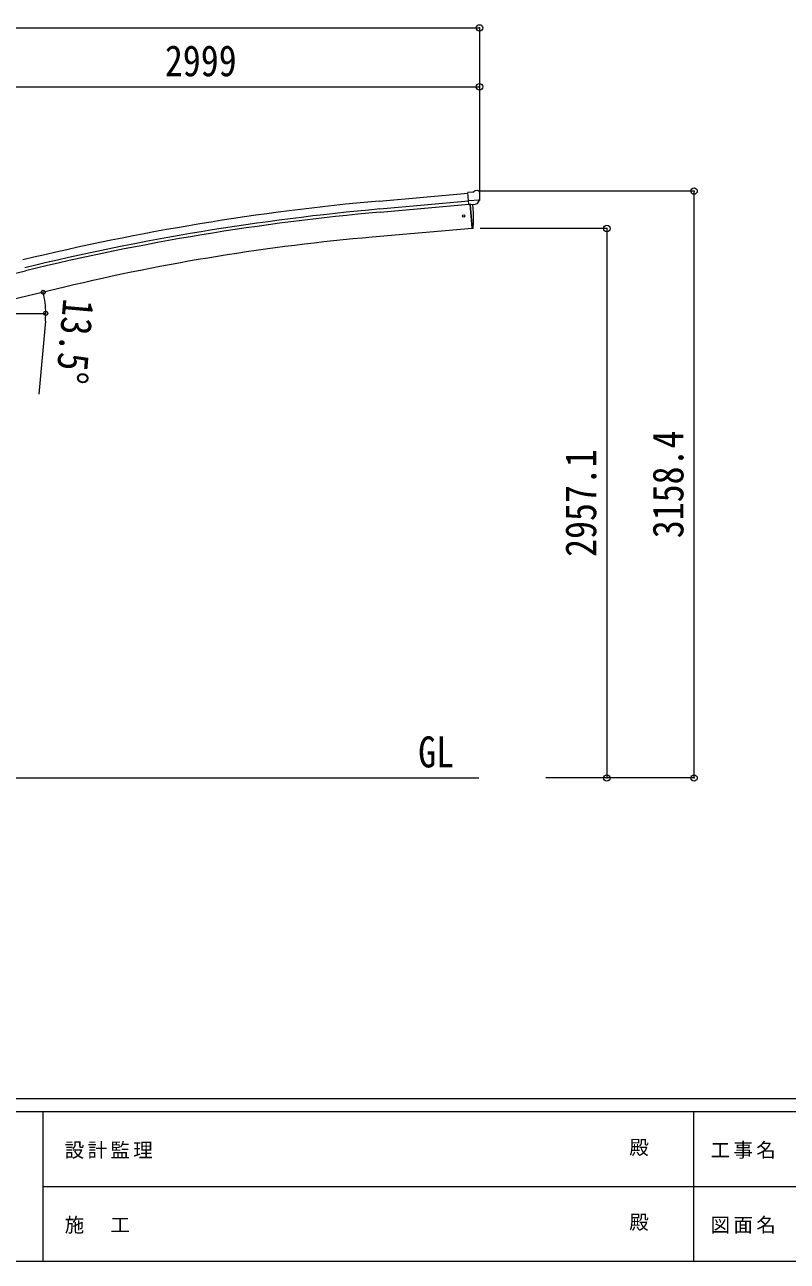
# Model space of a CAD drawing. Units: millimetres at full size. Extents: x -9783 to 9892, y -6828 to 6752.
# Drawn here: x -4066 to 35, y -6828 to -175 of the extents above; entities that cross this region are included whole.
import ezdxf
from ezdxf.enums import TextEntityAlignment as Align

# ---------------------------------------------------------------- set-up
doc = ezdxf.new("R2010")
doc.units = ezdxf.units.MM
doc.header["$LTSCALE"] = 35
doc.header["$PDMODE"] = 32
doc.header["$PDSIZE"] = 35
for name, color, linetype, lineweight in [('0-0_0', 7, 'Continuous', 9), ('0-1_本体', 4, 'Continuous', 9), ('0-2_部品', 7, 'Continuous', 9), ('0-A_寸法', 6, 'Continuous', 9), ('F-0_240', 7, 'Continuous', 9)]:
    doc.layers.add(name, color=color, linetype=linetype, lineweight=lineweight)
doc.styles.add('ＭＳ ゴシック', font='')
doc.styles.get('ＭＳ ゴシック').set_extended_font_data('MS Gothic')

msp = doc.modelspace()

# ---------------------------------------------------------------- linework, layer by layer
at = {"layer": '0-0_0', "color": 6}
for p, q in [((-466.01, -4227.76), (-466.01, -1069.36)), ((-935.03, -1270.66), (-935.03, -4227.76))]:
    msp.add_line(p, q, dxfattribs=at)
at = {"layer": '0-0_0'}
msp.add_line((-4440.63, -4227.76), (-1623.7, -4227.76), dxfattribs=at)
at = {"layer": '0-1_本体'}
for p, q in [((-2159.63, -1123.14), (-1682.3, -1080.09)), ((-2159.63, -1123.14), (-1682.3, -1080.09)), ((-2155.76, -1166.13), (-1678.59, -1123.09)), ((-2155.76, -1166.13), (-1678.59, -1123.09)), ((-2154.25, -1182.9), (-1677.07, -1139.87)), ((-2154.25, -1182.9), (-1677.07, -1139.87)), ((-1669.85, -1142.08), (-1658.6, -1270.68)), ((-1669.85, -1142.08), (-1658.6, -1270.68)), ((-1658.6, -1270.68), (-2196.55, -1317.74)), ((-1658.6, -1270.68), (-2196.55, -1317.74)), ((-4544.44, -1615.79), (-4062.07, -1498.66)), ((-4544.44, -1615.79), (-4062.07, -1498.66)), ((-3852.54, -1586.58), (-4440.63, -1727.77)), ((-3852.54, -1586.58), (-4440.63, -1727.77))]:
    msp.add_line(p, q, dxfattribs=at)
for centre, radius, start, end in [((-983.58, -14177.17), 13106.9, 95.14794, 103.64794), ((-983.58, -14177.17), 13106.9, 95.14794, 103.64794), ((-983.58, -14177.17), 13063.74, 95.14794, 103.64794), ((-983.58, -14177.17), 13063.74, 95.14794, 103.64794), ((-983.58, -14177.17), 13046.9, 95.14794, 103.64794), ((-983.58, -14177.17), 13046.9, 95.14794, 103.64794), ((-1217.95, -12580.39), 11305.08, 94.96591, 103.47643), ((-1217.95, -12580.39), 11305.08, 94.96591, 103.47643)]:
    msp.add_arc(centre, radius, start, end, dxfattribs=at)
at = {"layer": '0-2_部品'}
for p, q in [((-1655.97, -1075.65), (-1682.53, -1077.97)), ((-1676.88, -1142.63), (-1682.53, -1077.97)), ((-1619.67, -1117.94), (-1678.59, -1123.09)), ((-1655.97, -1075.65), (-1644.25, -1068.88)), ((-1629.35, -1067.3), (-1643.01, -1068.49)), ((-1630.92, -1137.42), (-1619.99, -1118.49)), ((-1620.21, -1073.05), (-1625.69, -1068.45)), ((-1619.15, -1075.09), (-1619.03, -1076.43)), ((-1666.92, -1141.76), (-1676.88, -1142.63)), ((-1658.85, -1268.35), (-1669.9, -1142.02)), ((-1633.31, -1138.82), (-1641.01, -1139.5)), ((-1658.61, -1271.12), (-1658.85, -1268.35)), ((-1656, -1270.73), (-1658.61, -1271.12))]:
    msp.add_line(p, q, dxfattribs=at)
for points in [[(-1619.6, -1117.31), (-1619.89, -1118.29), (-1619.99, -1118.49)], [(-1666.92, -1141.76), (-1666.64, -1141.83), (-1641.27, -1139.61), (-1641.01, -1139.5)], [(-1653.45, -1267.9), (-1652.62, -1242.27), (-1652.42, -1215.78), (-1652.89, -1189.29), (-1654.03, -1162.82), (-1655.54, -1140.86)]]:
    msp.add_lwpolyline(points, dxfattribs=at)
msp.add_circle((-1704.68, -1203.48), 6.5, dxfattribs=at)
for centre, radius, start, end in [((-1642.75, -1071.48), 3, 95, 120), ((-1628.91, -1072.28), 5, 50.00648, 94.99352), ((-1820.66, -1094.07), 202.4, 353.4085, 5), ((-1656.44, -1267.77), 3, 278.50322, 357.46219)]:
    msp.add_arc(centre, radius, start, end, dxfattribs=at)
for centre, major_axis, ratio, start_param, end_param in [((-1614.82, -1071.05), (-15.35, 3.44), 0.101033, 5.9751426, 5.9753737), ((-1622.14, -1075.35), (2.71, -1.31), 0.997474, 0.5366567, 1.3225652), ((-1633.58, -1135.83), (1.62, -2.54), 0.997631, 5.8041905, 5.8929484), ((-1633.65, -1135.72), (-3.5, 2.17), 0.650902, 2.1145521, 2.1873627), ((-1633.52, -1135.92), (1.62, -2.54), 0.997631, 5.965759, 6.7621801)]:
    msp.add_ellipse(centre, major_axis=major_axis, ratio=ratio, start_param=start_param, end_param=end_param, dxfattribs=at)
at = {"layer": '0-A_寸法'}
for p, q in [((-7634.03, -192.14), (-1620.03, -192.14)), ((-1620.03, -192.14), (-1620.03, -1120.99)), ((-4619.03, -508.76), (-1620.03, -508.76)), ((-1620.03, -508.76), (-1620.03, -729.76)), ((-466.01, -1069.36), (-1619.01, -1069.36)), ((-935.03, -1270.66), (-1616.33, -1270.66)), ((-4339.1, -1727.76), (-3952.24, -1727.76)), ((-3955.1, -1770.22), (-3989.46, -2162.72)), ((-935.03, -4227.76), (-1263.85, -4227.76)), ((-466.01, -4227.76), (-935.03, -4227.76))]:
    msp.add_line(p, q, dxfattribs=at)
for centre in [(-3966.69, -1614.11), (-3953.24, -1727.76)]:
    msp.add_circle(centre, 10.62, dxfattribs=at)
for start, end in [(0, 13.5), (354.99678, 0)]:
    msp.add_arc((-4440.1, -1727.76), 486.86, start, end, dxfattribs=at)
for p in [(-1620.03, -192.14), (-1620.03, -508.76), (-466.01, -1069.36), (-935.03, -1270.66), (-935.03, -4227.76), (-466.01, -4227.76)]:
    msp.add_point(p, dxfattribs=at)
at = {"layer": 'F-0_240', "color": 5}
for p, q in [((-9783.03, -5953.1), (9396.97, -5953.1)), ((-9783.03, -6023.1), (6285.75, -6023.1)), ((-3969.25, -6023.1), (-3969.25, -6828.1)), ((-469.25, -6023.1), (-469.25, -6828.1)), ((-3969.25, -6425.6), (3205.75, -6425.6)), ((-9783.03, -6828.1), (9396.97, -6828.1))]:
    msp.add_line(p, q, dxfattribs=at)

# ---------------------------------------------------------------- texts
at = {"layer": '0-0_0', "style": 'ＭＳ ゴシック', "width": 0.85}
msp.add_text('GL', height=166.8, dxfattribs=at).set_placement((-1949.64, -4220.82), align=Align.BOTTOM_LEFT)
at = {"layer": '0-A_寸法', "color": 7, "style": 'ＭＳ ゴシック', "width": 0.85}
msp.add_text('2999', height=166.8, dxfattribs=at).set_placement((-3312.03, -501.76), align=Align.BOTTOM_LEFT)
for s, rotation, p in [('13.5°', 264.997, (-3907.94, -1640.09)), ('3158.4', 90, (-473.01, -2937.31)), ('2957.1', 90, (-942.03, -3037.96))]:
    msp.add_text(s, height=166.8, rotation=rotation, dxfattribs=at).set_placement(p, align=Align.BOTTOM_LEFT)
at = {"layer": 'F-0_240', "style": 'ＭＳ ゴシック'}
for p in [(-814.24, -6276.85), (-814.24, -6679.35)]:
    msp.add_text('殿', height=76.98, dxfattribs=at).set_placement(p, align=Align.BOTTOM_LEFT)
at = {"layer": 'F-0_240', "char_height": 76.98, "attachment_point": 7, "style": 'ＭＳ ゴシック'}
for s, insert in [('\\T1.17;設計監理', (-3851.04, -6276.85)), ('\\T1.17;工事名', (-376.96, -6276.85)), ('\\T1.17;施\u3000工', (-3851.04, -6679.35)), ('\\T1.17;図面名', (-376.96, -6679.35))]:
    msp.add_mtext(s, dxfattribs=dict(at, insert=insert))

doc.saveas('drawing.dxf')
